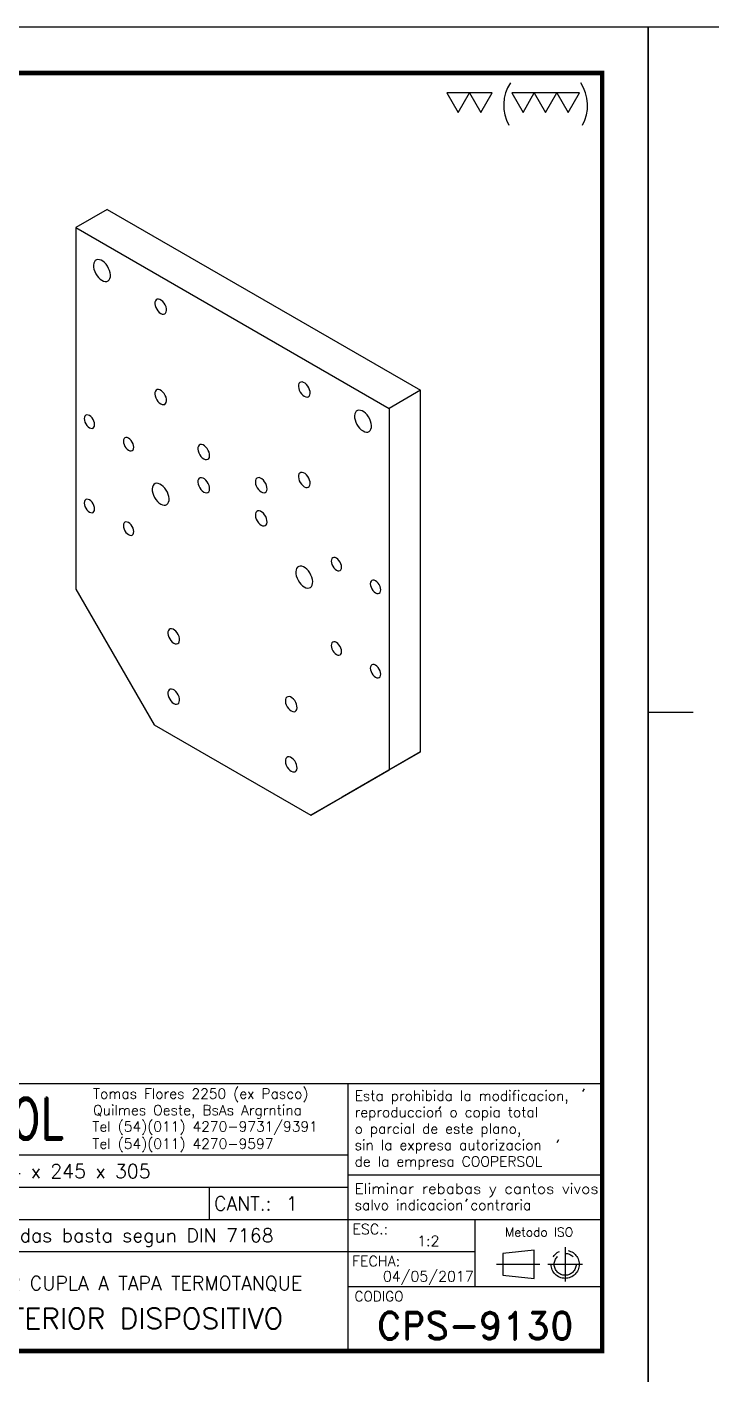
# Model space of a CAD drawing. Extents: x -13768 to 18086, y -10615 to 1188.
# Drawn here: x 571 to 867, y 604 to 1188 of the extents above; entities that cross this region are included whole.
import ezdxf
from ezdxf.enums import TextEntityAlignment as Align

# ---------------------------------------------------------------- set-up
doc = ezdxf.new("R2010")
doc.units = 0
doc.header["$LTSCALE"] = 7.5
doc.header["$MEASUREMENT"] = 0
doc.linetypes.add('CENTER', pattern=[2, 1.25, -0.25, 0.25, -0.25])
doc.layers.get('0').update_dxf_attribs({"linetype": 'CONTINUOUS'})
for name, color, linetype in [('1', 1, 'CENTER'), ('CO', 3, 'CONTINUOUS'), ('FI', 1, 'CONTINUOUS')]:
    doc.layers.add(name, color=color, linetype=linetype)
doc.styles.add('ROMAND', font='ROMAND')
doc.styles.add('ROMANS', font='ROMANS.SHX')

# ---------------------------------------------------------------- blocks, each defined once
blk = doc.blocks.new('A3G')
blk.add_line((0, 148.5), (9.75, 148.5))
blk.add_lwpolyline([(0, 297), (420, 297), (420, 0), (0, 0)], close=True)
at = {"const_width": 1}
blk.add_lwpolyline([(25, 287), (410, 287), (410, 10), (25, 10)], close=True, dxfattribs=at)
blk = doc.blocks.new('COOPERSOLROT-02')
for p, q in [((0, 58), (175, 58)), ((0, 0), (0, 58)), ((5, 0), (5, 58)), ((120, 0), (120, 58)), ((175, 0), (175, 58)), ((5, 42.5), (120, 42.5)), ((120, 38.19), (175, 38.19)), ((5, 35.5), (120, 35.5)), ((89.89, 28.5), (89.89, 35.5)), ((5, 28.5), (175, 28.5)), ((147.5, 14), (147.5, 28.5)), ((147.5, 21.5), (5, 21.5)), ((120, 14), (175, 14)), ((0, 0), (175, 0))]:
    blk.add_line(p, q)
at = {"color": 1, "linetype": 'CENTER'}
blk.add_line((166.98, 22.51), (166.98, 15.06), dxfattribs=at)
for points in [[(152.09, 18.79), (161.93, 18.79)], [(163.26, 18.79), (170.71, 18.79)]]:
    blk.add_lwpolyline(points, dxfattribs=at)
at = {"layer": '1'}
for points in [[(170.85, 56.26), (171.21, 56.85)], [(139.66, 52.43), (140.02, 53.02)], [(165.28, 45.22), (165.64, 45.81)], [(145.46, 32.42), (145.82, 33.01)]]:
    blk.add_lwpolyline(points, dxfattribs=at)
blk.add_lwpolyline([(160.25, 18.79), (160.25, 21.83), (153.47, 21.16), (153.47, 16.41), (160.25, 15.74)], close=True, dxfattribs=at)
for radius in [3.05, 2.37]:
    blk.add_circle((166.98, 18.79), radius, dxfattribs=at)
at = {"style": 'ROMANS', "width": 0.996387}
blk.add_text('*SOLO MODIFICAR EN CAD*', height=2.7, rotation=90, dxfattribs=at).set_placement((3.77, 1.09), (3.77, 56.81), align=Align.FIT)
at = {"style": 'ROMAND', "width": 0.75}
blk.add_text('COOPERSOL', height=9, dxfattribs=at).set_placement((5.26, 45.85))
at = {"style": 'ROMANS'}
for s, p in [('MAT.:', (7.32, 37.47)), ('TRAT.:', (6.5, 30.47)), ('CANT.:', (90.89, 30.47)), ('Tolerancias no indicadas basta segun DIN 7168', (5.7, 23.56))]:
    blk.add_text(s, height=3, dxfattribs=at).set_placement(p)
for tag, height, style, p in [('CONJUNTO', 2.3, 'ROMANS', (62.5, 17.5)), ('SUBCONJUNTO', 3, 'ROMANS', (62.5, 11.5)), ('DENOMINACION', 4.5, 'ROMANS', (62.5, 4.75)), ('COD-PLA', 6, 'ROMAND', (147.5, 5.5))]:
    blk.add_attdef(tag, text='', height=height, dxfattribs=dict(style=style)).set_placement(p, align=Align.MIDDLE)
at = {"layer": '1', "style": 'ROMANS'}
for s, height, p in [('Tomas Flores 2250 (ex Pasco)', 2.2, (64.69, 54.68)), ('Esta prohibida la modificacion,', 2.2, (121.36, 54.23)), ('Quilmes Oeste, BsAs Argrntina', 2.2, (64.69, 51.12)), ('reproduccion o copia total', 2.2, (121.36, 50.67)), ('Tel (54)(011) 4270-9731/9391', 2.2, (64.55, 47.56)), ('o parcial de este plano,', 2.2, (121.36, 47.11)), ('Tel (54)(011) 4270-9597', 2.2, (64.55, 43.83)), ('sin la expresa autorizacion ', 2.2, (121.36, 43.55)), ('de la empresa COOPERSOL', 2.2, (121.36, 39.99)), ('salvo indicacion contraria', 2.2, (121.36, 30.54)), ('ESC.:', 2.25, (120.89, 25.29)), ('FECHA:', 2.25, (120.81, 18.36)), ('CODIGO', 2.16, (121.33, 10.78))]:
    blk.add_text(s, height=height, dxfattribs=at).set_placement(p)
at = {"layer": '1', "style": 'ROMANS', "width": 0.96139}
blk.add_text('Eliminar rebabas y cantos vivos', height=2.2, dxfattribs=at).set_placement((121.34, 34.1), (174.21, 34.1), align=Align.FIT)
at = {"layer": '1', "style": 'ROMANS'}
blk.add_text('Metodo ISO', height=1.948, dxfattribs=at).set_placement((161.34, 25.77), align=Align.MIDDLE)
for tag, p in [('MAT', (22.51, 37.47)), ('TRAT', (22.51, 30.47)), ('CANT', (106.49, 30.47))]:
    blk.add_attdef(tag, p, '', height=3, dxfattribs=at)
for tag, p in [('ESC', (137.33, 22.73)), ('FECHA', (137.33, 15.06))]:
    blk.add_attdef(tag, text='', height=2.25, dxfattribs=at).set_placement(p, align=Align.CENTER)

msp = doc.modelspace()

# ---------------------------------------------------------------- linework, layer by layer
at = {"layer": 'CO'}
for points in [[(757.6291, 1150.91536), (762.51741, 1159.38215), (752.7408, 1159.38215)], [(767.40571, 1150.91536), (772.29401, 1159.38215), (762.51741, 1159.38215)], [(785.72163, 1150.91536), (790.60994, 1159.38215), (780.83333, 1159.38215)], [(795.49824, 1150.91536), (800.38655, 1159.38215), (790.60994, 1159.38215)], [(805.27485, 1150.91536), (810.16315, 1159.38215), (800.38655, 1159.38215)]]:
    msp.add_lwpolyline(points, close=True, dxfattribs=at)
for centre, start, end in [((795.07449, 1153.98405), 146.52396769, 209.02319079), ((795.92199, 1153.98405), 330.97680921, 33.47603231)]:
    msp.add_arc(centre, 17.76447, start, end, dxfattribs=at)
at = {"layer": 'FI'}
for p, q in [((605.48538, 1108.86323), (591.90893, 1101.02571)), ((605.48538, 1108.86323), (741.24988, 1030.48805)), ((591.90893, 1101.02571), (591.90893, 944.24988)), ((591.90893, 1101.02571), (727.67343, 1022.65053)), ((741.24988, 1030.48805), (727.67343, 1022.65053)), ((741.24988, 873.71222), (741.24988, 1030.48805)), ((727.67343, 1022.65053), (727.67343, 865.8747)), ((591.90893, 944.24988), (625.85005, 885.46212)), ((625.85005, 885.46212), (693.7323, 846.27453)), ((741.24988, 873.71222), (707.30876, 854.11205)), ((727.67343, 865.8747), (741.24988, 873.71222)), ((693.7323, 846.27453), (727.67343, 865.8747)), ((707.30876, 854.11205), (693.7323, 846.27453))]:
    msp.add_line(p, q, dxfattribs=at)
at = {"layer": 'FI', "flags": 128}
for points in [[(603.22264, 1078.16363), (603.9628, 1077.82326), (604.67267, 1077.67065), (605.32316, 1077.71206), (605.88767, 1077.94579), (606.34306, 1078.36227), (606.67071, 1078.94445), (606.85719, 1079.6685), (606.89487, 1080.50476), (606.78221, 1081.41902), (606.52382, 1082.37383), (606.13028, 1083.33011), (605.6177, 1084.2487), (605.00707, 1085.092), (604.32338, 1085.82548), (603.59463, 1086.41913), (602.85065, 1086.84862), (602.12189, 1087.09638), (601.4382, 1087.15226), (600.82757, 1087.01398), (600.31499, 1086.6872), (599.92145, 1086.1853), (599.66306, 1085.52882), (599.5504, 1084.74464), (599.58808, 1083.86486), (599.77456, 1082.92551), (600.10221, 1081.96504), (600.55761, 1081.02277), (601.12211, 1080.13728), (601.77261, 1079.34482), (602.48247, 1078.67784), (603.22264, 1078.16363)], [(628.67848, 1063.7949), (629.31154, 1063.5218), (629.90483, 1063.45055), (630.42105, 1063.58565), (630.82779, 1063.91859), (631.09948, 1064.42847), (631.21904, 1065.08324), (631.17898, 1065.84176), (630.98179, 1066.65637), (630.63989, 1067.47589), (630.17474, 1068.24882), (629.61557, 1068.9266), (628.99753, 1069.46664), (628.35943, 1069.835), (627.74139, 1070.00854), (627.18222, 1069.97636), (626.71707, 1069.74048), (626.37517, 1069.31572), (626.17799, 1068.72877), (626.13792, 1068.01651), (626.25749, 1067.22369), (626.52917, 1066.40013), (626.93591, 1065.59758), (627.45214, 1064.86646), (628.04542, 1064.25271), (628.67848, 1063.7949)], [(690.90388, 1027.87295), (691.53694, 1027.59984), (692.13022, 1027.52859), (692.64645, 1027.66369), (693.05319, 1027.99664), (693.32487, 1028.50651), (693.44444, 1029.16128), (693.40437, 1029.9198), (693.20719, 1030.73442), (692.86528, 1031.55393), (692.40013, 1032.32687), (691.84097, 1033.00464), (691.22292, 1033.54468), (690.58483, 1033.91304), (689.96679, 1034.08659), (689.40762, 1034.05441), (688.94247, 1033.81853), (688.60056, 1033.39377), (688.40338, 1032.80681), (688.36332, 1032.09455), (688.48288, 1031.30173), (688.75457, 1030.47817), (689.16131, 1029.67562), (689.67753, 1028.9445), (690.27082, 1028.33076), (690.90388, 1027.87295)], [(628.67848, 1024.60094), (629.31154, 1024.32784), (629.90483, 1024.25659), (630.42105, 1024.39169), (630.82779, 1024.72463), (631.09948, 1025.23451), (631.21904, 1025.88928), (631.17898, 1026.6478), (630.98179, 1027.46241), (630.63989, 1028.28193), (630.17474, 1029.05486), (629.61557, 1029.73264), (628.99753, 1030.27268), (628.35943, 1030.64104), (627.74139, 1030.81458), (627.18222, 1030.7824), (626.71707, 1030.54652), (626.37517, 1030.12176), (626.17799, 1029.53481), (626.13792, 1028.82255), (626.25749, 1028.02973), (626.52917, 1027.20617), (626.93591, 1026.40362), (627.45214, 1025.6725), (628.04542, 1025.05875), (628.67848, 1024.60094)], [(597.79206, 1014.27697), (598.3777, 1014.02792), (598.92343, 1013.97391), (599.39206, 1014.11862), (599.75165, 1014.45219), (599.9777, 1014.95188), (600.0548, 1015.58365), (599.9777, 1016.30443), (599.75165, 1017.06512), (599.39206, 1017.81386), (598.92343, 1018.49964), (598.3777, 1019.07571), (597.79206, 1019.50283), (597.20642, 1019.75188), (596.66069, 1019.80589), (596.19206, 1019.66118), (595.83246, 1019.32761), (595.60642, 1018.82792), (595.52932, 1018.19615), (595.60642, 1017.47537), (595.83246, 1016.71468), (596.19206, 1015.96594), (596.66069, 1015.28016), (597.20642, 1014.70409), (597.79206, 1014.27697)], [(716.35972, 1012.85098), (717.09989, 1012.51061), (717.80975, 1012.35801), (718.46025, 1012.39942), (719.02475, 1012.63314), (719.48015, 1013.04962), (719.80779, 1013.6318), (719.99428, 1014.35585), (720.03196, 1015.19212), (719.9193, 1016.10637), (719.66091, 1017.06118), (719.26737, 1018.01746), (718.75479, 1018.93605), (718.14416, 1019.77935), (717.46047, 1020.51284), (716.73171, 1021.10648), (715.98773, 1021.53597), (715.25898, 1021.78373), (714.57529, 1021.83961), (713.96465, 1021.70133), (713.45207, 1021.37455), (713.05853, 1020.87265), (712.80015, 1020.21617), (712.68749, 1019.43199), (712.72517, 1018.55221), (712.91165, 1017.61286), (713.23929, 1016.65239), (713.69469, 1015.71012), (714.25919, 1014.82463), (714.90969, 1014.03217), (715.61956, 1013.36519), (716.35972, 1012.85098)], [(614.76262, 1004.48007), (615.34826, 1004.23102), (615.89399, 1004.17701), (616.36262, 1004.32172), (616.72221, 1004.65529), (616.94826, 1005.15498), (617.02536, 1005.78675), (616.94826, 1006.50754), (616.72221, 1007.26822), (616.36262, 1008.01696), (615.89399, 1008.70274), (615.34826, 1009.27882), (614.76262, 1009.70593), (614.17698, 1009.95498), (613.63125, 1010.00899), (613.16262, 1009.86428), (612.80303, 1009.53072), (612.57698, 1009.03102), (612.49988, 1008.39926), (612.57698, 1007.67847), (612.80303, 1006.91779), (613.16262, 1006.16904), (613.63125, 1005.48326), (614.17698, 1004.90719), (614.76262, 1004.48007)], [(647.3461, 1000.7597), (647.97916, 1000.4866), (648.57244, 1000.41535), (649.08867, 1000.55045), (649.49541, 1000.88339), (649.76709, 1001.39327), (649.88666, 1002.04804), (649.8466, 1002.80656), (649.64941, 1003.62117), (649.30751, 1004.44069), (648.84236, 1005.21362), (648.28319, 1005.8914), (647.66515, 1006.43144), (647.02705, 1006.7998), (646.40901, 1006.97334), (645.84984, 1006.94116), (645.38469, 1006.70528), (645.04279, 1006.28052), (644.8456, 1005.69357), (644.80554, 1004.98131), (644.92511, 1004.18849), (645.19679, 1003.36493), (645.60353, 1002.56238), (646.11976, 1001.83126), (646.71304, 1001.21751), (647.3461, 1000.7597)], [(690.90388, 988.67899), (691.53694, 988.40588), (692.13022, 988.33464), (692.64645, 988.46973), (693.05319, 988.80268), (693.32487, 989.31255), (693.44444, 989.96732), (693.40437, 990.72584), (693.20719, 991.54046), (692.86528, 992.35998), (692.40013, 993.13291), (691.84097, 993.81068), (691.22292, 994.35072), (690.58483, 994.71908), (689.96679, 994.89263), (689.40762, 994.86045), (688.94247, 994.62457), (688.60056, 994.19981), (688.40338, 993.61285), (688.36332, 992.90059), (688.48288, 992.10777), (688.75457, 991.28421), (689.16131, 990.48166), (689.67753, 989.75054), (690.27082, 989.1368), (690.90388, 988.67899)], [(628.67848, 981.16097), (629.41865, 980.8206), (630.12851, 980.66799), (630.77901, 980.7094), (631.34351, 980.94313), (631.79891, 981.35961), (632.12655, 981.94179), (632.31303, 982.66584), (632.35072, 983.5021), (632.23806, 984.41636), (631.97967, 985.37117), (631.58613, 986.32745), (631.07355, 987.24604), (630.46291, 988.08934), (629.77923, 988.82283), (629.05047, 989.41647), (628.30649, 989.84596), (627.57774, 990.09372), (626.89405, 990.1496), (626.28341, 990.01132), (625.77083, 989.68454), (625.37729, 989.18264), (625.1189, 988.52616), (625.00625, 987.74198), (625.04393, 986.8622), (625.23041, 985.92285), (625.55805, 984.96238), (626.01345, 984.02011), (626.57795, 983.13462), (627.22845, 982.34216), (627.93832, 981.67518), (628.67848, 981.16097)], [(647.3461, 986.38859), (647.97916, 986.11548), (648.57244, 986.04423), (649.08867, 986.17933), (649.49541, 986.51227), (649.76709, 987.02215), (649.88666, 987.67692), (649.8466, 988.43544), (649.64941, 989.25006), (649.30751, 990.06957), (648.84236, 990.8425), (648.28319, 991.52028), (647.66515, 992.06032), (647.02705, 992.42868), (646.40901, 992.60223), (645.84984, 992.57005), (645.38469, 992.33417), (645.04279, 991.9094), (644.8456, 991.32245), (644.80554, 990.61019), (644.92511, 989.81737), (645.19679, 988.99381), (645.60353, 988.19126), (646.11976, 987.46014), (646.71304, 986.84639), (647.3461, 986.38859)], [(672.23626, 986.39092), (672.86932, 986.11781), (673.4626, 986.04657), (673.97883, 986.18166), (674.38557, 986.51461), (674.65725, 987.02449), (674.77682, 987.67926), (674.73675, 988.43778), (674.53957, 989.25239), (674.19767, 990.07191), (673.73252, 990.84484), (673.17335, 991.52262), (672.5553, 992.06265), (671.91721, 992.43102), (671.29917, 992.60456), (670.74, 992.57238), (670.27485, 992.3365), (669.93295, 991.91174), (669.73576, 991.32479), (669.6957, 990.61253), (669.81526, 989.81971), (670.08695, 988.99615), (670.49369, 988.1936), (671.00991, 987.46248), (671.6032, 986.84873), (672.23626, 986.39092)], [(597.79206, 977.69594), (598.3777, 977.44689), (598.92343, 977.39288), (599.39206, 977.53759), (599.75165, 977.87116), (599.9777, 978.37085), (600.0548, 979.00262), (599.9777, 979.7234), (599.75165, 980.48409), (599.39206, 981.23283), (598.92343, 981.91861), (598.3777, 982.49469), (597.79206, 982.9218), (597.20642, 983.17085), (596.66069, 983.22486), (596.19206, 983.08015), (595.83246, 982.74659), (595.60642, 982.24689), (595.52932, 981.61512), (595.60642, 980.89434), (595.83246, 980.13365), (596.19206, 979.38491), (596.66069, 978.69913), (597.20642, 978.12306), (597.79206, 977.69594)], [(672.23626, 972.0198), (672.86932, 971.7467), (673.4626, 971.67545), (673.97883, 971.81055), (674.38557, 972.14349), (674.65725, 972.65337), (674.77682, 973.30814), (674.73675, 974.06666), (674.53957, 974.88127), (674.19767, 975.70079), (673.73252, 976.47372), (673.17335, 977.1515), (672.5553, 977.69154), (671.91721, 978.0599), (671.29917, 978.23344), (670.74, 978.20126), (670.27485, 977.96538), (669.93295, 977.54062), (669.73576, 976.95367), (669.6957, 976.24141), (669.81526, 975.44859), (670.08695, 974.62503), (670.49369, 973.82248), (671.00991, 973.09136), (671.6032, 972.47761), (672.23626, 972.0198)], [(614.76262, 967.89904), (615.34826, 967.64999), (615.89399, 967.59598), (616.36262, 967.74069), (616.72221, 968.07426), (616.94826, 968.57395), (617.02536, 969.20572), (616.94826, 969.92651), (616.72221, 970.68719), (616.36262, 971.43593), (615.89399, 972.12171), (615.34826, 972.69779), (614.76262, 973.1249), (614.17698, 973.37395), (613.63125, 973.42797), (613.16262, 973.28326), (612.80303, 972.94969), (612.57698, 972.44999), (612.49988, 971.81823), (612.57698, 971.09744), (612.80303, 970.33676), (613.16262, 969.58801), (613.63125, 968.90224), (614.17698, 968.32616), (614.76262, 967.89904)], [(704.81974, 952.4912), (705.40538, 952.24215), (705.95111, 952.18814), (706.41974, 952.33285), (706.77933, 952.66642), (707.00538, 953.16611), (707.08248, 953.79788), (707.00538, 954.51867), (706.77933, 955.27935), (706.41974, 956.02809), (705.95111, 956.71387), (705.40538, 957.28995), (704.81974, 957.71706), (704.2341, 957.96611), (703.68837, 958.02012), (703.21974, 957.87542), (702.86015, 957.54185), (702.6341, 957.04215), (702.557, 956.41039), (702.6341, 955.6896), (702.86015, 954.92892), (703.21974, 954.18017), (703.68837, 953.4944), (704.2341, 952.91832), (704.81974, 952.4912)], [(690.90388, 945.23902), (691.64404, 944.89864), (692.35391, 944.74604), (693.00441, 944.78745), (693.56891, 945.02118), (694.0243, 945.43766), (694.35195, 946.01984), (694.53843, 946.74388), (694.57611, 947.58015), (694.46345, 948.4944), (694.20506, 949.44921), (693.81152, 950.40549), (693.29895, 951.32408), (692.68831, 952.16738), (692.00462, 952.90087), (691.27587, 953.49451), (690.53189, 953.924), (689.80313, 954.17176), (689.11944, 954.22765), (688.50881, 954.08937), (687.99623, 953.76259), (687.60269, 953.26068), (687.3443, 952.6042), (687.23164, 951.82002), (687.26932, 950.94025), (687.45581, 950.0009), (687.78345, 949.04042), (688.23885, 948.09816), (688.80335, 947.21266), (689.45385, 946.42021), (690.16371, 945.75322), (690.90388, 945.23902)], [(721.7903, 942.69431), (722.37594, 942.44526), (722.92167, 942.39125), (723.3903, 942.53596), (723.74989, 942.86952), (723.97594, 943.36922), (724.05304, 944.00098), (723.97594, 944.72177), (723.74989, 945.48245), (723.3903, 946.2312), (722.92167, 946.91697), (722.37594, 947.49305), (721.7903, 947.92017), (721.20466, 948.16922), (720.65893, 948.22323), (720.1903, 948.07852), (719.83071, 947.74495), (719.60466, 947.24526), (719.52756, 946.61349), (719.60466, 945.8927), (719.83071, 945.13202), (720.1903, 944.38328), (720.65893, 943.6975), (721.20466, 943.12142), (721.7903, 942.69431)], [(634.33534, 920.86813), (634.9684, 920.59502), (635.56168, 920.52378), (636.07791, 920.65887), (636.48464, 920.99182), (636.75633, 921.5017), (636.8759, 922.15647), (636.83583, 922.91499), (636.63865, 923.7296), (636.29674, 924.54912), (635.83159, 925.32205), (635.27243, 925.99983), (634.65438, 926.53986), (634.01629, 926.90823), (633.39824, 927.08177), (632.83908, 927.04959), (632.37393, 926.81371), (632.03202, 926.38895), (631.83484, 925.802), (631.79477, 925.08974), (631.91434, 924.29692), (632.18603, 923.47336), (632.59276, 922.6708), (633.10899, 921.93969), (633.70227, 921.32594), (634.33534, 920.86813)], [(704.81974, 915.91018), (705.40538, 915.66113), (705.95111, 915.60712), (706.41974, 915.75182), (706.77933, 916.08539), (707.00538, 916.58509), (707.08248, 917.21685), (707.00538, 917.93764), (706.77933, 918.69832), (706.41974, 919.44707), (705.95111, 920.13284), (705.40538, 920.70892), (704.81974, 921.13604), (704.2341, 921.38509), (703.68837, 921.4391), (703.21974, 921.29439), (702.86015, 920.96082), (702.6341, 920.46113), (702.557, 919.82936), (702.6341, 919.10857), (702.86015, 918.34789), (703.21974, 917.59915), (703.68837, 916.91337), (704.2341, 916.33729), (704.81974, 915.91018)], [(721.7903, 906.11328), (722.37594, 905.86423), (722.92167, 905.81022), (723.3903, 905.95493), (723.74989, 906.28849), (723.97594, 906.78819), (724.05304, 907.41996), (723.97594, 908.14074), (723.74989, 908.90143), (723.3903, 909.65017), (722.92167, 910.33595), (722.37594, 910.91202), (721.7903, 911.33914), (721.20466, 911.58819), (720.65893, 911.6422), (720.1903, 911.49749), (719.83071, 911.16392), (719.60466, 910.66423), (719.52756, 910.03246), (719.60466, 909.31168), (719.83071, 908.55099), (720.1903, 907.80225), (720.65893, 907.11647), (721.20466, 906.54039), (721.7903, 906.11328)], [(634.33534, 894.73882), (634.9684, 894.46572), (635.56168, 894.39447), (636.07791, 894.52957), (636.48464, 894.86251), (636.75633, 895.37239), (636.8759, 896.02716), (636.83583, 896.78568), (636.63865, 897.60029), (636.29674, 898.41981), (635.83159, 899.19274), (635.27243, 899.87052), (634.65438, 900.41056), (634.01629, 900.77892), (633.39824, 900.95246), (632.83908, 900.92028), (632.37393, 900.6844), (632.03202, 900.25964), (631.83484, 899.67269), (631.79477, 898.96043), (631.91434, 898.16761), (632.18603, 897.34405), (632.59276, 896.5415), (633.10899, 895.81038), (633.70227, 895.19663), (634.33534, 894.73882)], [(685.24702, 891.47744), (685.88008, 891.20433), (686.47337, 891.13309), (686.9896, 891.26818), (687.39633, 891.60113), (687.66802, 892.111), (687.78758, 892.76577), (687.74752, 893.5243), (687.55034, 894.33891), (687.20843, 895.15843), (686.74328, 895.93136), (686.18412, 896.60913), (685.56607, 897.14917), (684.92798, 897.51753), (684.30993, 897.69108), (683.75077, 897.6589), (683.28562, 897.42302), (682.94371, 896.99826), (682.74653, 896.41131), (682.70646, 895.69904), (682.82603, 894.90622), (683.09772, 894.08267), (683.50445, 893.28011), (684.02068, 892.54899), (684.61396, 891.93525), (685.24702, 891.47744)], [(685.24702, 865.34813), (685.88008, 865.07502), (686.47337, 865.00378), (686.9896, 865.13888), (687.39633, 865.47182), (687.66802, 865.9817), (687.78758, 866.63647), (687.74752, 867.39499), (687.55034, 868.2096), (687.20843, 869.02912), (686.74328, 869.80205), (686.18412, 870.47983), (685.56607, 871.01986), (684.92798, 871.38823), (684.30993, 871.56177), (683.75077, 871.52959), (683.28562, 871.29371), (682.94371, 870.86895), (682.74653, 870.282), (682.70646, 869.56974), (682.82603, 868.77692), (683.09772, 867.95336), (683.50445, 867.15081), (684.02068, 866.41969), (684.61396, 865.80594), (685.24702, 865.34813)]]:
    msp.add_lwpolyline(points, dxfattribs=at)

# ---------------------------------------------------------------- block references
at = {"xscale": 2, "yscale": 2, "zscale": 2}
for p in [(0, 594), (840, 594)]:
    msp.add_blockref('A3G', p, dxfattribs=at)
ref = msp.add_blockref('COOPERSOLROT-02', (470, 614), dxfattribs=dict(xscale=2, yscale=2, zscale=2))
ref.add_attrib('COD-PLA', 'CPS-9130', dxfattribs={"height": 12, "style": 'ROMAND'}).set_placement((765, 625), align=Align.MIDDLE)
ref.add_attrib('FECHA', '04/05/2017', dxfattribs={"layer": '1', "height": 4.5, "style": 'ROMANS'}).set_placement((744.66936, 644.122), align=Align.CENTER)
ref.add_attrib('MAT', 'CU-EL  25,4 x 245 x 305', (515.01059, 688.9363), dxfattribs={"layer": '1', "height": 6, "style": 'ROMANS'})
ref.add_attrib('ESC', '1:2', dxfattribs={"layer": '1', "height": 4.5, "style": 'ROMANS'}).set_placement((744.66936, 659.45709), align=Align.CENTER)
ref.add_attrib('CANT', '1', (682.98118, 674.9363), dxfattribs={"layer": '1', "height": 6, "style": 'ROMANS'})
ref.add_attrib('DENOMINACION', 'PLACA INFERIOR DISPOSITIVO', dxfattribs={"height": 9, "style": 'ROMANS'}).set_placement((595, 628.07563), align=Align.MIDDLE)
ref.add_attrib('SUBCONJUNTO', 'DISP P/ SOLDAR CUPLA A TAPA TERMOTANQUE', dxfattribs={"height": 6, "style": 'ROMANS'}).set_placement((595, 642.95569), align=Align.MIDDLE)

doc.saveas('drawing.dxf')
